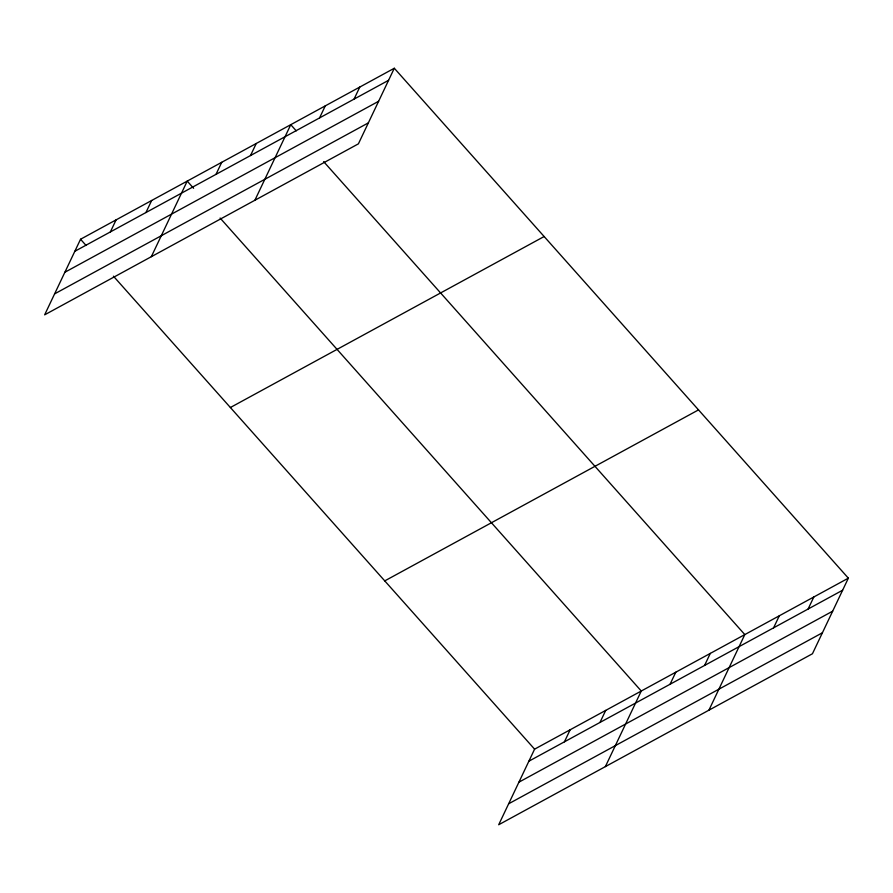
<?xml version="1.0" encoding="UTF-8"?>
<svg xmlns="http://www.w3.org/2000/svg" width="893" height="893" viewBox="0 0 893 893"><rect width="100%" height="100%" fill="white"/><g stroke="black" fill="none" stroke-linecap="round" stroke-linejoin="round"><path stroke-width="1.34" d="M394.304 68.248L80.549 239.246L44.65 314.838L358.406 143.84L394.304 68.248L848.35 578.162L812.451 653.754L498.696 824.752L534.594 749.16L848.35 578.162M110.375 231.923L116.101 219.868M145.939 212.545L151.665 200.49M151.33 256.704L187.217 181.112L193.614 188.289M216.006 174.358L221.732 162.303M250.52 155.538L256.246 143.494M254.862 200.278L290.761 124.685L296.242 130.836M319.549 117.921L325.275 105.876M354.063 99.112L359.79 87.056M564.432 741.826L570.147 729.782M599.984 722.448L605.711 710.393M605.376 766.607L641.274 691.015L220.113 218.048M670.063 684.261L675.789 672.206M704.577 665.452L710.292 653.397M708.919 710.181L744.807 634.588L323.657 161.622M773.595 627.835L779.321 615.779M808.109 609.026L813.836 596.97M74.822 251.301L388.578 80.303M64.865 272.265L378.621 101.277M54.607 293.875L368.363 122.877M230.383 407.521L544.138 236.522M384.76 580.885L698.516 409.887M528.868 761.204L842.624 590.217M518.911 782.179L832.667 611.18M508.653 803.778L822.408 632.78M80.549 239.246L86.029 245.408M113.433 276.183L534.594 749.16"/></g></svg>
